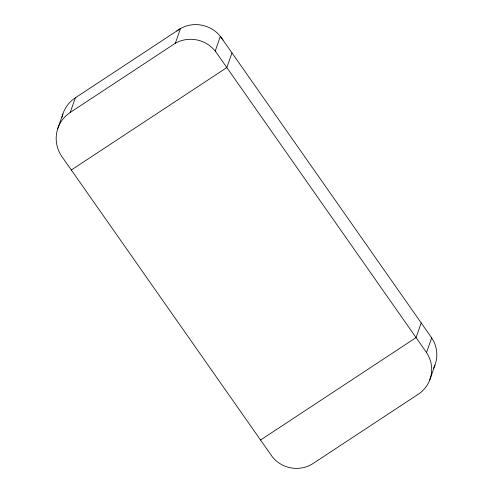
<?xml version="1.0" encoding="UTF-8"?>
<svg xmlns="http://www.w3.org/2000/svg" width="493" height="493" viewBox="0 0 493 493"><rect width="100%" height="100%" fill="white"/><g stroke="black" fill="none" stroke-linecap="round" stroke-linejoin="round"><path stroke-width="0.74" d="M57.724 128.716L62.87 114.031M70.209 112.484L75.355 97.793L180.5 28.545L175.354 43.23L70.209 112.484A32.741 31.768 19.3 0 0 61.982 156.675L272.352 456.863L274.897 459.673A30.387 29.488 19.3 0 0 313.456 463.254L417.01 395.053A31.373 30.443 19.3 0 0 426.537 352.544L431.677 337.859L220.371 36.328L215.231 51.019L426.537 352.544M231.981 52.893L226.835 67.578L71.325 170.005M421.207 322.909L416.061 337.594L260.55 440.021M429.822 379.801L434.962 365.11M176.777 30.991L180.413 28.582L184.376 26.708A31.059 30.135 19.3 0 1 217.425 33.167L220.439 36.396L222.953 40.007M175.354 43.23L179.23 41.4A31.059 30.135 19.3 0 1 212.28 47.852L215.231 51.019M61.97 117.377A32.741 31.768 19.3 0 1 75.355 97.793M431.677 337.859A31.373 30.443 19.3 0 1 433.606 368.197"/></g></svg>
